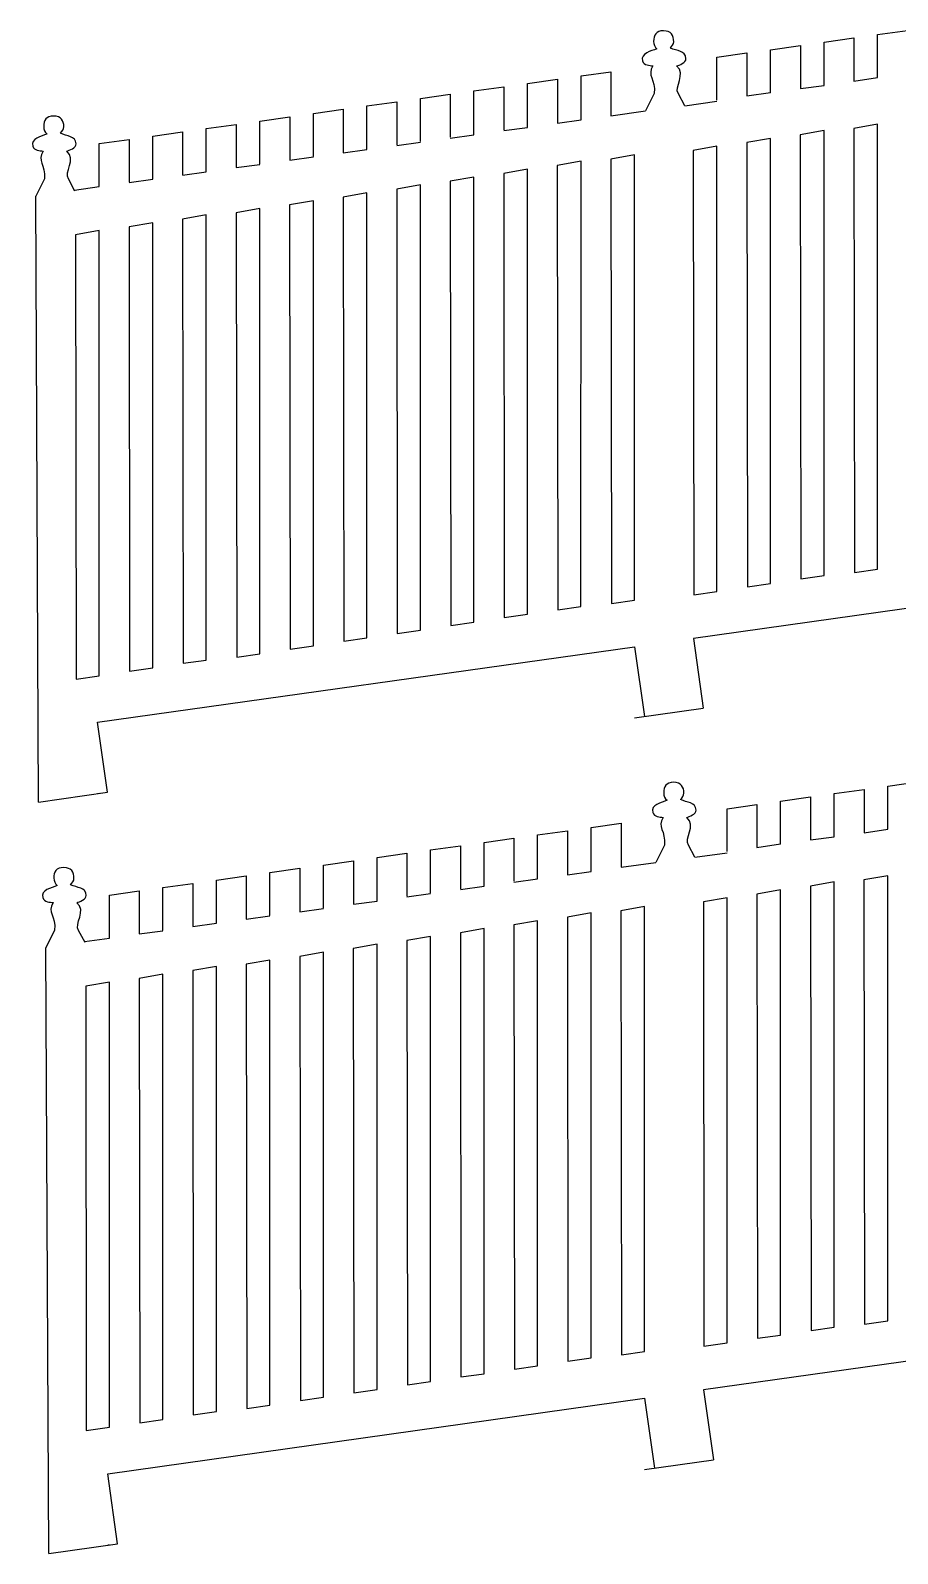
# Model space of a CAD drawing. Extents: x -294 to 276, y -108 to 146.
# Drawn here: x -293.5 to -257.1, y 46.4 to 110.4 of the extents above; entities that cross this region are included whole.
import ezdxf

# ---------------------------------------------------------------- set-up
doc = ezdxf.new("R2010")
doc.units = 0
doc.header["$MEASUREMENT"] = 0
doc.layers.add('OUTLINE', color=7, linetype='CONTINUOUS')

msp = doc.modelspace()

# ---------------------------------------------------------------- linework, layer by layer
at = {"layer": 'OUTLINE', "color": 1}
for points, knots in [([(-266.0627, 107.2113), (-266.0627, 107.2113), (-266.3305, 107.7155), (-266.3305, 107.7155), (-266.3305, 107.7155), (-266.5371, 107.9975), (-265.9795, 108.5493), (-266.4073, 108.8825), (-266.4073, 108.8825), (-266.3019, 108.9179), (-266.0035, 109.0253), (-266.0115, 109.1873), (-266.0115, 109.1873), (-266.0291, 109.5451), (-266.3993, 109.4933), (-266.6671, 109.6367), (-266.6671, 109.6367), (-266.6029, 109.7123), (-266.5255, 109.8045), (-266.5255, 109.9035), (-266.5255, 109.9035), (-266.5255, 110.1629), (-266.6375, 110.3599), (-266.9557, 110.3599), (-266.9557, 110.3599), (-267.2737, 110.3599), (-267.3729, 110.1761), (-267.3729, 109.9167), (-267.3729, 109.9167), (-267.3729, 109.7991), (-267.3195, 109.6653), (-267.2321, 109.6039), (-267.2321, 109.6039), (-267.4765, 109.5035), (-267.9281, 109.4185), (-267.8341, 109.0941), (-267.8341, 109.0941), (-267.7777, 108.8995), (-267.5307, 108.9093), (-267.3989, 108.8841), (-267.3989, 108.8841), (-267.6653, 108.4787), (-267.2779, 108.3289), (-267.3421, 107.7257), (-267.3421, 107.7257), (-267.3421, 107.7257), (-267.7061, 106.9927), (-267.7061, 106.9927)], [0, 0, 0, 0, 0.0769231, 0.0769231, 0.0769231, 0.0769231, 0.1538462, 0.1538462, 0.1538462, 0.1538462, 0.2307692, 0.2307692, 0.2307692, 0.2307692, 0.3076923, 0.3076923, 0.3076923, 0.3076923, 0.3846154, 0.3846154, 0.3846154, 0.3846154, 0.4615385, 0.4615385, 0.4615385, 0.4615385, 0.5384615, 0.5384615, 0.5384615, 0.5384615, 0.6153846, 0.6153846, 0.6153846, 0.6153846, 0.6923077, 0.6923077, 0.6923077, 0.6923077, 0.7692308, 0.7692308, 0.7692308, 0.7692308, 0.8461538, 0.8461538, 0.8461538, 0.8461538, 1, 1, 1, 1]), ([(-260.2149, 108.0677), (-260.2149, 108.0677), (-260.2149, 109.8829), (-260.2149, 109.8829), (-260.2149, 109.8829), (-260.2149, 109.8829), (-258.9621, 110.0587), (-258.9621, 110.0587), (-258.9621, 110.0587), (-258.9621, 110.0587), (-258.9621, 108.2409), (-258.9621, 108.2409)], [0, 0, 0, 0, 0.25, 0.25, 0.25, 0.25, 0.5, 0.5, 0.5, 0.5, 1, 1, 1, 1]), ([(-257.9673, 108.3929), (-257.9673, 108.3929), (-257.9673, 110.1983), (-257.9673, 110.1983), (-257.9673, 110.1983), (-257.9673, 110.1983), (-256.7143, 110.3741), (-256.7143, 110.3741), (-256.7143, 110.3741), (-256.7143, 110.3741), (-256.7143, 108.5517), (-256.7143, 108.5517)], [0, 0, 0, 0, 0.25, 0.25, 0.25, 0.25, 0.5, 0.5, 0.5, 0.5, 1, 1, 1, 1]), ([(-264.7097, 107.4481), (-264.7097, 107.4481), (-264.7097, 109.2523), (-264.7097, 109.2523), (-264.7097, 109.2523), (-264.7097, 109.2523), (-263.4573, 109.4281), (-263.4573, 109.4281), (-263.4573, 109.4281), (-263.4573, 109.4281), (-263.4573, 107.6237), (-263.4573, 107.6237)], [0, 0, 0, 0, 0.25, 0.25, 0.25, 0.25, 0.5, 0.5, 0.5, 0.5, 1, 1, 1, 1]), ([(-262.4623, 107.7569), (-262.4623, 107.7569), (-262.4623, 109.5677), (-262.4623, 109.5677), (-262.4623, 109.5677), (-262.4623, 109.5677), (-261.2097, 109.7435), (-261.2097, 109.7435), (-261.2097, 109.7435), (-261.2097, 109.7435), (-261.2097, 107.9385), (-261.2097, 107.9385)], [0, 0, 0, 0, 0.25, 0.25, 0.25, 0.25, 0.5, 0.5, 0.5, 0.5, 1, 1, 1, 1]), ([(-272.6675, 106.3065), (-272.6675, 106.3065), (-272.6675, 108.1489), (-272.6675, 108.1489), (-272.6675, 108.1489), (-272.6675, 108.1489), (-271.4133, 108.3249), (-271.4133, 108.3249), (-271.4133, 108.3249), (-271.4133, 108.3249), (-271.4133, 106.4799), (-271.4133, 106.4799)], [0, 0, 0, 0, 0.25, 0.25, 0.25, 0.25, 0.5, 0.5, 0.5, 0.5, 1, 1, 1, 1]), ([(-270.4201, 106.6173), (-270.4201, 106.6173), (-270.4201, 108.4643), (-270.4201, 108.4643), (-270.4201, 108.4643), (-270.4201, 108.4643), (-269.1651, 108.6403), (-269.1651, 108.6403), (-269.1651, 108.6403), (-269.1651, 108.6403), (-269.1651, 106.7909), (-269.1651, 106.7909)], [0, 0, 0, 0, 0.25, 0.25, 0.25, 0.25, 0.5, 0.5, 0.5, 0.5, 1, 1, 1, 1]), ([(-277.1625, 105.7117), (-277.1625, 105.7117), (-277.1625, 107.5183), (-277.1625, 107.5183), (-277.1625, 107.5183), (-277.1625, 107.5183), (-275.9091, 107.6941), (-275.9091, 107.6941), (-275.9091, 107.6941), (-275.9091, 107.6941), (-275.9091, 105.8873), (-275.9091, 105.8873)], [0, 0, 0, 0, 0.25, 0.25, 0.25, 0.25, 0.5, 0.5, 0.5, 0.5, 1, 1, 1, 1]), ([(-274.9151, 105.9957), (-274.9151, 105.9957), (-274.9151, 107.8337), (-274.9151, 107.8337), (-274.9151, 107.8337), (-274.9151, 107.8337), (-273.6611, 108.0095), (-273.6611, 108.0095), (-273.6611, 108.0095), (-273.6611, 108.0095), (-273.6611, 106.2023), (-273.6611, 106.2023)], [0, 0, 0, 0, 0.25, 0.25, 0.25, 0.25, 0.5, 0.5, 0.5, 0.5, 1, 1, 1, 1]), ([(-281.6575, 105.0819), (-281.6575, 105.0819), (-281.6575, 106.8877), (-281.6575, 106.8877), (-281.6575, 106.8877), (-281.6575, 106.8877), (-280.4039, 107.0635), (-280.4039, 107.0635), (-280.4039, 107.0635), (-280.4039, 107.0635), (-280.4039, 105.2367), (-280.4039, 105.2367)], [0, 0, 0, 0, 0.25, 0.25, 0.25, 0.25, 0.5, 0.5, 0.5, 0.5, 1, 1, 1, 1]), ([(-279.4099, 105.3741), (-279.4099, 105.3741), (-279.4099, 107.2031), (-279.4099, 107.2031), (-279.4099, 107.2031), (-279.4099, 107.2031), (-278.1559, 107.3789), (-278.1559, 107.3789), (-278.1559, 107.3789), (-278.1559, 107.3789), (-278.1559, 105.5725), (-278.1559, 105.5725)], [0, 0, 0, 0, 0.25, 0.25, 0.25, 0.25, 0.5, 0.5, 0.5, 0.5, 1, 1, 1, 1]), ([(-291.6717, 103.6337), (-291.6717, 103.6337), (-291.9395, 104.1379), (-291.9395, 104.1379), (-291.9395, 104.1379), (-292.1461, 104.4199), (-291.5885, 104.9717), (-292.0163, 105.3049), (-292.0163, 105.3049), (-291.9109, 105.3403), (-291.6125, 105.4477), (-291.6205, 105.6097), (-291.6205, 105.6097), (-291.6381, 105.9675), (-292.0083, 105.9157), (-292.2761, 106.0591), (-292.2761, 106.0591), (-292.2119, 106.1347), (-292.1345, 106.2269), (-292.1345, 106.3259), (-292.1345, 106.3259), (-292.1345, 106.5853), (-292.2465, 106.7823), (-292.5647, 106.7823), (-292.5647, 106.7823), (-292.8827, 106.7823), (-292.9819, 106.5985), (-292.9819, 106.3391), (-292.9819, 106.3391), (-292.9819, 106.2215), (-292.9285, 106.0877), (-292.8411, 106.0263), (-292.8411, 106.0263), (-293.0855, 105.9259), (-293.5371, 105.8409), (-293.4431, 105.5165), (-293.4431, 105.5165), (-293.3867, 105.3219), (-293.1397, 105.3317), (-293.0079, 105.3065), (-293.0079, 105.3065), (-293.2743, 104.9011), (-292.8869, 104.7513), (-292.9511, 104.1481), (-292.9511, 104.1481), (-292.9511, 104.1481), (-293.3151, 103.4151), (-293.3151, 103.4151)], [0, 0, 0, 0, 0.0769231, 0.0769231, 0.0769231, 0.0769231, 0.1538462, 0.1538462, 0.1538462, 0.1538462, 0.2307692, 0.2307692, 0.2307692, 0.2307692, 0.3076923, 0.3076923, 0.3076923, 0.3076923, 0.3846154, 0.3846154, 0.3846154, 0.3846154, 0.4615385, 0.4615385, 0.4615385, 0.4615385, 0.5384615, 0.5384615, 0.5384615, 0.5384615, 0.6153846, 0.6153846, 0.6153846, 0.6153846, 0.6923077, 0.6923077, 0.6923077, 0.6923077, 0.7692308, 0.7692308, 0.7692308, 0.7692308, 0.8461538, 0.8461538, 0.8461538, 0.8461538, 1, 1, 1, 1]), ([(-286.1525, 104.4417), (-286.1525, 104.4417), (-286.1525, 106.2569), (-286.1525, 106.2569), (-286.1525, 106.2569), (-286.1525, 106.2569), (-284.8997, 106.4327), (-284.8997, 106.4327), (-284.8997, 106.4327), (-284.8997, 106.4327), (-284.8997, 104.6149), (-284.8997, 104.6149)], [0, 0, 0, 0, 0.25, 0.25, 0.25, 0.25, 0.5, 0.5, 0.5, 0.5, 1, 1, 1, 1]), ([(-283.9049, 104.7669), (-283.9049, 104.7669), (-283.9049, 106.5723), (-283.9049, 106.5723), (-283.9049, 106.5723), (-283.9049, 106.5723), (-282.6519, 106.7481), (-282.6519, 106.7481), (-282.6519, 106.7481), (-282.6519, 106.7481), (-282.6519, 104.9257), (-282.6519, 104.9257)], [0, 0, 0, 0, 0.25, 0.25, 0.25, 0.25, 0.5, 0.5, 0.5, 0.5, 1, 1, 1, 1]), ([(-261.188, 87.3462), (-261.188, 87.3462), (-261.2107, 105.9975), (-261.2107, 105.9975), (-261.2107, 105.9975), (-261.2107, 105.9975), (-260.2149, 106.1744), (-260.2149, 106.1744), (-260.2149, 106.1744), (-260.2149, 106.1744), (-260.215, 87.4849), (-260.215, 87.4849), (-260.215, 87.4849), (-260.215, 87.4849), (-261.188, 87.3462), (-261.188, 87.3462)], [0, 0, 0, 0, 0.2, 0.2, 0.2, 0.2, 0.4, 0.4, 0.4, 0.4, 0.6, 0.6, 0.6, 0.6, 1, 1, 1, 1]), ([(-258.9404, 87.6108), (-258.9404, 87.6108), (-258.9631, 106.2621), (-258.9631, 106.2621), (-258.9631, 106.2621), (-258.9631, 106.2621), (-257.9673, 106.439), (-257.9673, 106.439), (-257.9673, 106.439), (-257.9673, 106.439), (-257.9674, 87.7495), (-257.9674, 87.7495), (-257.9674, 87.7495), (-257.9674, 87.7495), (-258.9404, 87.6108), (-258.9404, 87.6108)], [0, 0, 0, 0, 0.2, 0.2, 0.2, 0.2, 0.4, 0.4, 0.4, 0.4, 0.6, 0.6, 0.6, 0.6, 1, 1, 1, 1]), ([(-290.6473, 103.8221), (-290.6473, 103.8221), (-290.6473, 105.6263), (-290.6473, 105.6263), (-290.6473, 105.6263), (-290.6473, 105.6263), (-289.3949, 105.8021), (-289.3949, 105.8021), (-289.3949, 105.8021), (-289.3949, 105.8021), (-289.3949, 103.9977), (-289.3949, 103.9977)], [0, 0, 0, 0, 0.25, 0.25, 0.25, 0.25, 0.5, 0.5, 0.5, 0.5, 1, 1, 1, 1]), ([(-288.3999, 104.1309), (-288.3999, 104.1309), (-288.3999, 105.9417), (-288.3999, 105.9417), (-288.3999, 105.9417), (-288.3999, 105.9417), (-287.1473, 106.1175), (-287.1473, 106.1175), (-287.1473, 106.1175), (-287.1473, 106.1175), (-287.1473, 104.3125), (-287.1473, 104.3125)], [0, 0, 0, 0, 0.25, 0.25, 0.25, 0.25, 0.5, 0.5, 0.5, 0.5, 1, 1, 1, 1]), ([(-265.6828, 86.685), (-265.6828, 86.685), (-265.7055, 105.3363), (-265.7055, 105.3363), (-265.7055, 105.3363), (-265.7055, 105.3363), (-264.7097, 105.5132), (-264.7097, 105.5132), (-264.7097, 105.5132), (-264.7097, 105.5132), (-264.7098, 86.8237), (-264.7098, 86.8237), (-264.7098, 86.8237), (-264.7098, 86.8237), (-265.6828, 86.685), (-265.6828, 86.685)], [0, 0, 0, 0, 0.2, 0.2, 0.2, 0.2, 0.4, 0.4, 0.4, 0.4, 0.6, 0.6, 0.6, 0.6, 1, 1, 1, 1]), ([(-263.4354, 87.0156), (-263.4354, 87.0156), (-263.4581, 105.6669), (-263.4581, 105.6669), (-263.4581, 105.6669), (-263.4581, 105.6669), (-262.4623, 105.8438), (-262.4623, 105.8438), (-262.4623, 105.8438), (-262.4623, 105.8438), (-262.4624, 87.1543), (-262.4624, 87.1543), (-262.4624, 87.1543), (-262.4624, 87.1543), (-263.4354, 87.0156), (-263.4354, 87.0156)], [0, 0, 0, 0, 0.2, 0.2, 0.2, 0.2, 0.4, 0.4, 0.4, 0.4, 0.6, 0.6, 0.6, 0.6, 1, 1, 1, 1]), ([(-271.3932, 86.053), (-271.3932, 86.053), (-271.4159, 104.7043), (-271.4159, 104.7043), (-271.4159, 104.7043), (-271.4159, 104.7043), (-270.4201, 104.8812), (-270.4201, 104.8812), (-270.4201, 104.8812), (-270.4201, 104.8812), (-270.4202, 86.1917), (-270.4202, 86.1917), (-270.4202, 86.1917), (-270.4202, 86.1917), (-271.3932, 86.053), (-271.3932, 86.053)], [0, 0, 0, 0, 0.2, 0.2, 0.2, 0.2, 0.4, 0.4, 0.4, 0.4, 0.6, 0.6, 0.6, 0.6, 1, 1, 1, 1]), ([(-269.1456, 86.3176), (-269.1456, 86.3176), (-269.1683, 104.9689), (-269.1683, 104.9689), (-269.1683, 104.9689), (-269.1683, 104.9689), (-268.1725, 105.1458), (-268.1725, 105.1458), (-268.1725, 105.1458), (-268.1725, 105.1458), (-268.1726, 86.4563), (-268.1726, 86.4563), (-268.1726, 86.4563), (-268.1726, 86.4563), (-269.1456, 86.3176), (-269.1456, 86.3176)], [0, 0, 0, 0, 0.2, 0.2, 0.2, 0.2, 0.4, 0.4, 0.4, 0.4, 0.6, 0.6, 0.6, 0.6, 1, 1, 1, 1]), ([(-273.6406, 85.7222), (-273.6406, 85.7222), (-273.6633, 104.3735), (-273.6633, 104.3735), (-273.6633, 104.3735), (-273.6633, 104.3735), (-272.6675, 104.5504), (-272.6675, 104.5504), (-272.6675, 104.5504), (-272.6675, 104.5504), (-272.6676, 85.8609), (-272.6676, 85.8609), (-272.6676, 85.8609), (-272.6676, 85.8609), (-273.6406, 85.7222), (-273.6406, 85.7222)], [0, 0, 0, 0, 0.2, 0.2, 0.2, 0.2, 0.4, 0.4, 0.4, 0.4, 0.6, 0.6, 0.6, 0.6, 1, 1, 1, 1]), ([(-278.1356, 85.0606), (-278.1356, 85.0606), (-278.1583, 103.7119), (-278.1583, 103.7119), (-278.1583, 103.7119), (-278.1583, 103.7119), (-277.1625, 103.8888), (-277.1625, 103.8888), (-277.1625, 103.8888), (-277.1625, 103.8888), (-277.1626, 85.1993), (-277.1626, 85.1993), (-277.1626, 85.1993), (-277.1626, 85.1993), (-278.1356, 85.0606), (-278.1356, 85.0606)], [0, 0, 0, 0, 0.2, 0.2, 0.2, 0.2, 0.4, 0.4, 0.4, 0.4, 0.6, 0.6, 0.6, 0.6, 1, 1, 1, 1]), ([(-275.8882, 85.3914), (-275.8882, 85.3914), (-275.9109, 104.0427), (-275.9109, 104.0427), (-275.9109, 104.0427), (-275.9109, 104.0427), (-274.9151, 104.2196), (-274.9151, 104.2196), (-274.9151, 104.2196), (-274.9151, 104.2196), (-274.9152, 85.5301), (-274.9152, 85.5301), (-274.9152, 85.5301), (-274.9152, 85.5301), (-275.8882, 85.3914), (-275.8882, 85.3914)], [0, 0, 0, 0, 0.2, 0.2, 0.2, 0.2, 0.4, 0.4, 0.4, 0.4, 0.6, 0.6, 0.6, 0.6, 1, 1, 1, 1]), ([(-282.6306, 84.399), (-282.6306, 84.399), (-282.6533, 103.0503), (-282.6533, 103.0503), (-282.6533, 103.0503), (-282.6533, 103.0503), (-281.6575, 103.2272), (-281.6575, 103.2272), (-281.6575, 103.2272), (-281.6575, 103.2272), (-281.6576, 84.5377), (-281.6576, 84.5377), (-281.6576, 84.5377), (-281.6576, 84.5377), (-282.6306, 84.399), (-282.6306, 84.399)], [0, 0, 0, 0, 0.2, 0.2, 0.2, 0.2, 0.4, 0.4, 0.4, 0.4, 0.6, 0.6, 0.6, 0.6, 1, 1, 1, 1]), ([(-280.383, 84.7298), (-280.383, 84.7298), (-280.4057, 103.3811), (-280.4057, 103.3811), (-280.4057, 103.3811), (-280.4057, 103.3811), (-279.4099, 103.558), (-279.4099, 103.558), (-279.4099, 103.558), (-279.4099, 103.558), (-279.41, 84.8685), (-279.41, 84.8685), (-279.41, 84.8685), (-279.41, 84.8685), (-280.383, 84.7298), (-280.383, 84.7298)], [0, 0, 0, 0, 0.2, 0.2, 0.2, 0.2, 0.4, 0.4, 0.4, 0.4, 0.6, 0.6, 0.6, 0.6, 1, 1, 1, 1]), ([(-287.1256, 83.8036), (-287.1256, 83.8036), (-287.1483, 102.4549), (-287.1483, 102.4549), (-287.1483, 102.4549), (-287.1483, 102.4549), (-286.1525, 102.6318), (-286.1525, 102.6318), (-286.1525, 102.6318), (-286.1525, 102.6318), (-286.1526, 83.9423), (-286.1526, 83.9423), (-286.1526, 83.9423), (-286.1526, 83.9423), (-287.1256, 83.8036), (-287.1256, 83.8036)], [0, 0, 0, 0, 0.2, 0.2, 0.2, 0.2, 0.4, 0.4, 0.4, 0.4, 0.6, 0.6, 0.6, 0.6, 1, 1, 1, 1]), ([(-284.878, 84.0682), (-284.878, 84.0682), (-284.9007, 102.7195), (-284.9007, 102.7195), (-284.9007, 102.7195), (-284.9007, 102.7195), (-283.9049, 102.8964), (-283.9049, 102.8964), (-283.9049, 102.8964), (-283.9049, 102.8964), (-283.905, 84.2069), (-283.905, 84.2069), (-283.905, 84.2069), (-283.905, 84.2069), (-284.878, 84.0682), (-284.878, 84.0682)], [0, 0, 0, 0, 0.2, 0.2, 0.2, 0.2, 0.4, 0.4, 0.4, 0.4, 0.6, 0.6, 0.6, 0.6, 1, 1, 1, 1]), ([(-291.6204, 83.1424), (-291.6204, 83.1424), (-291.6431, 101.7937), (-291.6431, 101.7937), (-291.6431, 101.7937), (-291.6431, 101.7937), (-290.6473, 101.9706), (-290.6473, 101.9706), (-290.6473, 101.9706), (-290.6473, 101.9706), (-290.6474, 83.2811), (-290.6474, 83.2811), (-290.6474, 83.2811), (-290.6474, 83.2811), (-291.6204, 83.1424), (-291.6204, 83.1424)], [0, 0, 0, 0, 0.2, 0.2, 0.2, 0.2, 0.4, 0.4, 0.4, 0.4, 0.6, 0.6, 0.6, 0.6, 1, 1, 1, 1]), ([(-289.373, 83.473), (-289.373, 83.473), (-289.3957, 102.1243), (-289.3957, 102.1243), (-289.3957, 102.1243), (-289.3957, 102.1243), (-288.3999, 102.3012), (-288.3999, 102.3012), (-288.3999, 102.3012), (-288.3999, 102.3012), (-288.4, 83.6117), (-288.4, 83.6117), (-288.4, 83.6117), (-288.4, 83.6117), (-289.373, 83.473), (-289.373, 83.473)], [0, 0, 0, 0, 0.2, 0.2, 0.2, 0.2, 0.4, 0.4, 0.4, 0.4, 0.6, 0.6, 0.6, 0.6, 1, 1, 1, 1]), ([(-241.8308, 85.227), (-241.8308, 85.227), (-242.2422, 88.1423), (-242.2422, 88.1423), (-242.2422, 88.1423), (-242.2422, 88.1423), (-265.6967, 84.8459), (-265.6967, 84.8459), (-265.6967, 84.8459), (-265.6967, 84.8459), (-265.2835, 81.9178), (-265.2835, 81.9178)], [0, 0, 0, 0, 0.25, 0.25, 0.25, 0.25, 0.5, 0.5, 0.5, 0.5, 1, 1, 1, 1]), ([(-290.3045, 78.3872), (-290.3045, 78.3872), (-290.7197, 81.3292), (-290.7197, 81.3292), (-290.7197, 81.3292), (-290.7197, 81.3292), (-268.1725, 84.498), (-268.1725, 84.498), (-268.1725, 84.498), (-268.1725, 84.498), (-267.7591, 81.5685), (-267.7591, 81.5685)], [0, 0, 0, 0, 0.25, 0.25, 0.25, 0.25, 0.5, 0.5, 0.5, 0.5, 1, 1, 1, 1]), ([(-265.6371, 75.659), (-265.6371, 75.659), (-265.9049, 76.1632), (-265.9049, 76.1632), (-265.9049, 76.1632), (-266.1115, 76.4452), (-265.5539, 76.997), (-265.9817, 77.3302), (-265.9817, 77.3302), (-265.8763, 77.3656), (-265.5779, 77.473), (-265.5859, 77.635), (-265.5859, 77.635), (-265.6035, 77.9928), (-265.9737, 77.941), (-266.2415, 78.0844), (-266.2415, 78.0844), (-266.1773, 78.16), (-266.0999, 78.2522), (-266.0999, 78.3512), (-266.0999, 78.3512), (-266.0999, 78.6106), (-266.2119, 78.8076), (-266.5301, 78.8076), (-266.5301, 78.8076), (-266.8481, 78.8076), (-266.9473, 78.6238), (-266.9473, 78.3644), (-266.9473, 78.3644), (-266.9473, 78.2468), (-266.8939, 78.113), (-266.8065, 78.0516), (-266.8065, 78.0516), (-267.0509, 77.9512), (-267.5025, 77.8662), (-267.4085, 77.5418), (-267.4085, 77.5418), (-267.3521, 77.3472), (-267.1051, 77.357), (-266.9733, 77.3318), (-266.9733, 77.3318), (-267.2397, 76.9264), (-266.8523, 76.7766), (-266.9165, 76.1734), (-266.9165, 76.1734), (-266.9165, 76.1734), (-267.2805, 75.4404), (-267.2805, 75.4404)], [0, 0, 0, 0, 0.0769231, 0.0769231, 0.0769231, 0.0769231, 0.1538462, 0.1538462, 0.1538462, 0.1538462, 0.2307692, 0.2307692, 0.2307692, 0.2307692, 0.3076923, 0.3076923, 0.3076923, 0.3076923, 0.3846154, 0.3846154, 0.3846154, 0.3846154, 0.4615385, 0.4615385, 0.4615385, 0.4615385, 0.5384615, 0.5384615, 0.5384615, 0.5384615, 0.6153846, 0.6153846, 0.6153846, 0.6153846, 0.6923077, 0.6923077, 0.6923077, 0.6923077, 0.7692308, 0.7692308, 0.7692308, 0.7692308, 0.8461538, 0.8461538, 0.8461538, 0.8461538, 1, 1, 1, 1]), ([(-257.5417, 76.8406), (-257.5417, 76.8406), (-257.5417, 78.646), (-257.5417, 78.646), (-257.5417, 78.646), (-257.5417, 78.646), (-256.2887, 78.8218), (-256.2887, 78.8218), (-256.2887, 78.8218), (-256.2887, 78.8218), (-256.2887, 76.9994), (-256.2887, 76.9994)], [0, 0, 0, 0, 0.25, 0.25, 0.25, 0.25, 0.5, 0.5, 0.5, 0.5, 1, 1, 1, 1]), ([(-262.0367, 76.2046), (-262.0367, 76.2046), (-262.0367, 78.0154), (-262.0367, 78.0154), (-262.0367, 78.0154), (-262.0367, 78.0154), (-260.7841, 78.1912), (-260.7841, 78.1912), (-260.7841, 78.1912), (-260.7841, 78.1912), (-260.7841, 76.3862), (-260.7841, 76.3862)], [0, 0, 0, 0, 0.25, 0.25, 0.25, 0.25, 0.5, 0.5, 0.5, 0.5, 1, 1, 1, 1]), ([(-259.7893, 76.5154), (-259.7893, 76.5154), (-259.7893, 78.3306), (-259.7893, 78.3306), (-259.7893, 78.3306), (-259.7893, 78.3306), (-258.5365, 78.5064), (-258.5365, 78.5064), (-258.5365, 78.5064), (-258.5365, 78.5064), (-258.5365, 76.6886), (-258.5365, 76.6886)], [0, 0, 0, 0, 0.25, 0.25, 0.25, 0.25, 0.5, 0.5, 0.5, 0.5, 1, 1, 1, 1]), ([(-264.2841, 75.8958), (-264.2841, 75.8958), (-264.2841, 77.7), (-264.2841, 77.7), (-264.2841, 77.7), (-264.2841, 77.7), (-263.0317, 77.8758), (-263.0317, 77.8758), (-263.0317, 77.8758), (-263.0317, 77.8758), (-263.0317, 76.0714), (-263.0317, 76.0714)], [0, 0, 0, 0, 0.25, 0.25, 0.25, 0.25, 0.5, 0.5, 0.5, 0.5, 1, 1, 1, 1]), ([(-272.2419, 74.7542), (-272.2419, 74.7542), (-272.2419, 76.5966), (-272.2419, 76.5966), (-272.2419, 76.5966), (-272.2419, 76.5966), (-270.9877, 76.7726), (-270.9877, 76.7726), (-270.9877, 76.7726), (-270.9877, 76.7726), (-270.9877, 74.9276), (-270.9877, 74.9276)], [0, 0, 0, 0, 0.25, 0.25, 0.25, 0.25, 0.5, 0.5, 0.5, 0.5, 1, 1, 1, 1]), ([(-269.9945, 75.065), (-269.9945, 75.065), (-269.9945, 76.912), (-269.9945, 76.912), (-269.9945, 76.912), (-269.9945, 76.912), (-268.7395, 77.088), (-268.7395, 77.088), (-268.7395, 77.088), (-268.7395, 77.088), (-268.7395, 75.2386), (-268.7395, 75.2386)], [0, 0, 0, 0, 0.25, 0.25, 0.25, 0.25, 0.5, 0.5, 0.5, 0.5, 1, 1, 1, 1]), ([(-276.7369, 74.1594), (-276.7369, 74.1594), (-276.7369, 75.966), (-276.7369, 75.966), (-276.7369, 75.966), (-276.7369, 75.966), (-275.4835, 76.1418), (-275.4835, 76.1418), (-275.4835, 76.1418), (-275.4835, 76.1418), (-275.4835, 74.335), (-275.4835, 74.335)], [0, 0, 0, 0, 0.25, 0.25, 0.25, 0.25, 0.5, 0.5, 0.5, 0.5, 1, 1, 1, 1]), ([(-274.4895, 74.4434), (-274.4895, 74.4434), (-274.4895, 76.2814), (-274.4895, 76.2814), (-274.4895, 76.2814), (-274.4895, 76.2814), (-273.2355, 76.4572), (-273.2355, 76.4572), (-273.2355, 76.4572), (-273.2355, 76.4572), (-273.2355, 74.65), (-273.2355, 74.65)], [0, 0, 0, 0, 0.25, 0.25, 0.25, 0.25, 0.5, 0.5, 0.5, 0.5, 1, 1, 1, 1]), ([(-281.2319, 73.5296), (-281.2319, 73.5296), (-281.2319, 75.3354), (-281.2319, 75.3354), (-281.2319, 75.3354), (-281.2319, 75.3354), (-279.9783, 75.5112), (-279.9783, 75.5112), (-279.9783, 75.5112), (-279.9783, 75.5112), (-279.9783, 73.6844), (-279.9783, 73.6844)], [0, 0, 0, 0, 0.25, 0.25, 0.25, 0.25, 0.5, 0.5, 0.5, 0.5, 1, 1, 1, 1]), ([(-278.9843, 73.8218), (-278.9843, 73.8218), (-278.9843, 75.6508), (-278.9843, 75.6508), (-278.9843, 75.6508), (-278.9843, 75.6508), (-277.7303, 75.8266), (-277.7303, 75.8266), (-277.7303, 75.8266), (-277.7303, 75.8266), (-277.7303, 74.0202), (-277.7303, 74.0202)], [0, 0, 0, 0, 0.25, 0.25, 0.25, 0.25, 0.5, 0.5, 0.5, 0.5, 1, 1, 1, 1]), ([(-291.2461, 72.0814), (-291.2461, 72.0814), (-291.5139, 72.5856), (-291.5139, 72.5856), (-291.5139, 72.5856), (-291.7205, 72.8676), (-291.1629, 73.4194), (-291.5907, 73.7526), (-291.5907, 73.7526), (-291.4853, 73.788), (-291.1869, 73.8954), (-291.1949, 74.0574), (-291.1949, 74.0574), (-291.2125, 74.4152), (-291.5827, 74.3634), (-291.8505, 74.5068), (-291.8505, 74.5068), (-291.7863, 74.5824), (-291.7089, 74.6746), (-291.7089, 74.7736), (-291.7089, 74.7736), (-291.7089, 75.033), (-291.8209, 75.23), (-292.1391, 75.23), (-292.1391, 75.23), (-292.4571, 75.23), (-292.5563, 75.0462), (-292.5563, 74.7868), (-292.5563, 74.7868), (-292.5563, 74.6692), (-292.5029, 74.5354), (-292.4155, 74.474), (-292.4155, 74.474), (-292.6599, 74.3736), (-293.1115, 74.2886), (-293.0175, 73.9642), (-293.0175, 73.9642), (-292.9611, 73.7696), (-292.7141, 73.7794), (-292.5823, 73.7542), (-292.5823, 73.7542), (-292.8487, 73.3488), (-292.4613, 73.199), (-292.5255, 72.5958), (-292.5255, 72.5958), (-292.5255, 72.5958), (-292.8895, 71.8628), (-292.8895, 71.8628)], [0, 0, 0, 0, 0.0769231, 0.0769231, 0.0769231, 0.0769231, 0.1538462, 0.1538462, 0.1538462, 0.1538462, 0.2307692, 0.2307692, 0.2307692, 0.2307692, 0.3076923, 0.3076923, 0.3076923, 0.3076923, 0.3846154, 0.3846154, 0.3846154, 0.3846154, 0.4615385, 0.4615385, 0.4615385, 0.4615385, 0.5384615, 0.5384615, 0.5384615, 0.5384615, 0.6153846, 0.6153846, 0.6153846, 0.6153846, 0.6923077, 0.6923077, 0.6923077, 0.6923077, 0.7692308, 0.7692308, 0.7692308, 0.7692308, 0.8461538, 0.8461538, 0.8461538, 0.8461538, 1, 1, 1, 1]), ([(-285.7269, 72.8894), (-285.7269, 72.8894), (-285.7269, 74.7046), (-285.7269, 74.7046), (-285.7269, 74.7046), (-285.7269, 74.7046), (-284.4741, 74.8804), (-284.4741, 74.8804), (-284.4741, 74.8804), (-284.4741, 74.8804), (-284.4741, 73.0626), (-284.4741, 73.0626)], [0, 0, 0, 0, 0.25, 0.25, 0.25, 0.25, 0.5, 0.5, 0.5, 0.5, 1, 1, 1, 1]), ([(-283.4793, 73.2146), (-283.4793, 73.2146), (-283.4793, 75.02), (-283.4793, 75.02), (-283.4793, 75.02), (-283.4793, 75.02), (-282.2263, 75.1958), (-282.2263, 75.1958), (-282.2263, 75.1958), (-282.2263, 75.1958), (-282.2263, 73.3734), (-282.2263, 73.3734)], [0, 0, 0, 0, 0.25, 0.25, 0.25, 0.25, 0.5, 0.5, 0.5, 0.5, 1, 1, 1, 1]), ([(-258.5148, 56.0585), (-258.5148, 56.0585), (-258.5375, 74.7098), (-258.5375, 74.7098), (-258.5375, 74.7098), (-258.5375, 74.7098), (-257.5417, 74.8867), (-257.5417, 74.8867), (-257.5417, 74.8867), (-257.5417, 74.8867), (-257.5418, 56.1972), (-257.5418, 56.1972), (-257.5418, 56.1972), (-257.5418, 56.1972), (-258.5148, 56.0585), (-258.5148, 56.0585)], [0, 0, 0, 0, 0.2, 0.2, 0.2, 0.2, 0.4, 0.4, 0.4, 0.4, 0.6, 0.6, 0.6, 0.6, 1, 1, 1, 1]), ([(-290.2217, 72.2698), (-290.2217, 72.2698), (-290.2217, 74.074), (-290.2217, 74.074), (-290.2217, 74.074), (-290.2217, 74.074), (-288.9693, 74.2498), (-288.9693, 74.2498), (-288.9693, 74.2498), (-288.9693, 74.2498), (-288.9693, 72.4454), (-288.9693, 72.4454)], [0, 0, 0, 0, 0.25, 0.25, 0.25, 0.25, 0.5, 0.5, 0.5, 0.5, 1, 1, 1, 1]), ([(-287.9743, 72.5786), (-287.9743, 72.5786), (-287.9743, 74.3894), (-287.9743, 74.3894), (-287.9743, 74.3894), (-287.9743, 74.3894), (-286.7217, 74.5652), (-286.7217, 74.5652), (-286.7217, 74.5652), (-286.7217, 74.5652), (-286.7217, 72.7602), (-286.7217, 72.7602)], [0, 0, 0, 0, 0.25, 0.25, 0.25, 0.25, 0.5, 0.5, 0.5, 0.5, 1, 1, 1, 1]), ([(-263.0098, 55.4633), (-263.0098, 55.4633), (-263.0325, 74.1146), (-263.0325, 74.1146), (-263.0325, 74.1146), (-263.0325, 74.1146), (-262.0367, 74.2915), (-262.0367, 74.2915), (-262.0367, 74.2915), (-262.0367, 74.2915), (-262.0368, 55.602), (-262.0368, 55.602), (-262.0368, 55.602), (-262.0368, 55.602), (-263.0098, 55.4633), (-263.0098, 55.4633)], [0, 0, 0, 0, 0.2, 0.2, 0.2, 0.2, 0.4, 0.4, 0.4, 0.4, 0.6, 0.6, 0.6, 0.6, 1, 1, 1, 1]), ([(-260.7624, 55.7939), (-260.7624, 55.7939), (-260.7851, 74.4452), (-260.7851, 74.4452), (-260.7851, 74.4452), (-260.7851, 74.4452), (-259.7893, 74.6221), (-259.7893, 74.6221), (-259.7893, 74.6221), (-259.7893, 74.6221), (-259.7894, 55.9326), (-259.7894, 55.9326), (-259.7894, 55.9326), (-259.7894, 55.9326), (-260.7624, 55.7939), (-260.7624, 55.7939)], [0, 0, 0, 0, 0.2, 0.2, 0.2, 0.2, 0.4, 0.4, 0.4, 0.4, 0.6, 0.6, 0.6, 0.6, 1, 1, 1, 1]), ([(-268.72, 54.7653), (-268.72, 54.7653), (-268.7427, 73.4166), (-268.7427, 73.4166), (-268.7427, 73.4166), (-268.7427, 73.4166), (-267.7469, 73.5935), (-267.7469, 73.5935), (-267.7469, 73.5935), (-267.7469, 73.5935), (-267.747, 54.904), (-267.747, 54.904), (-267.747, 54.904), (-267.747, 54.904), (-268.72, 54.7653), (-268.72, 54.7653)], [0, 0, 0, 0, 0.2, 0.2, 0.2, 0.2, 0.4, 0.4, 0.4, 0.4, 0.6, 0.6, 0.6, 0.6, 1, 1, 1, 1]), ([(-265.2572, 55.1327), (-265.2572, 55.1327), (-265.2799, 73.784), (-265.2799, 73.784), (-265.2799, 73.784), (-265.2799, 73.784), (-264.2841, 73.9609), (-264.2841, 73.9609), (-264.2841, 73.9609), (-264.2841, 73.9609), (-264.2842, 55.2714), (-264.2842, 55.2714), (-264.2842, 55.2714), (-264.2842, 55.2714), (-265.2572, 55.1327), (-265.2572, 55.1327)], [0, 0, 0, 0, 0.2, 0.2, 0.2, 0.2, 0.4, 0.4, 0.4, 0.4, 0.6, 0.6, 0.6, 0.6, 1, 1, 1, 1]), ([(-273.215, 54.1699), (-273.215, 54.1699), (-273.2377, 72.8212), (-273.2377, 72.8212), (-273.2377, 72.8212), (-273.2377, 72.8212), (-272.2419, 72.9981), (-272.2419, 72.9981), (-272.2419, 72.9981), (-272.2419, 72.9981), (-272.242, 54.3086), (-272.242, 54.3086), (-272.242, 54.3086), (-272.242, 54.3086), (-273.215, 54.1699), (-273.215, 54.1699)], [0, 0, 0, 0, 0.2, 0.2, 0.2, 0.2, 0.4, 0.4, 0.4, 0.4, 0.6, 0.6, 0.6, 0.6, 1, 1, 1, 1]), ([(-270.9676, 54.5007), (-270.9676, 54.5007), (-270.9903, 73.152), (-270.9903, 73.152), (-270.9903, 73.152), (-270.9903, 73.152), (-269.9945, 73.3289), (-269.9945, 73.3289), (-269.9945, 73.3289), (-269.9945, 73.3289), (-269.9946, 54.6394), (-269.9946, 54.6394), (-269.9946, 54.6394), (-269.9946, 54.6394), (-270.9676, 54.5007), (-270.9676, 54.5007)], [0, 0, 0, 0, 0.2, 0.2, 0.2, 0.2, 0.4, 0.4, 0.4, 0.4, 0.6, 0.6, 0.6, 0.6, 1, 1, 1, 1]), ([(-277.71, 53.5083), (-277.71, 53.5083), (-277.7327, 72.1596), (-277.7327, 72.1596), (-277.7327, 72.1596), (-277.7327, 72.1596), (-276.7369, 72.3365), (-276.7369, 72.3365), (-276.7369, 72.3365), (-276.7369, 72.3365), (-276.737, 53.647), (-276.737, 53.647), (-276.737, 53.647), (-276.737, 53.647), (-277.71, 53.5083), (-277.71, 53.5083)], [0, 0, 0, 0, 0.2, 0.2, 0.2, 0.2, 0.4, 0.4, 0.4, 0.4, 0.6, 0.6, 0.6, 0.6, 1, 1, 1, 1]), ([(-275.4626, 53.8391), (-275.4626, 53.8391), (-275.4853, 72.4904), (-275.4853, 72.4904), (-275.4853, 72.4904), (-275.4853, 72.4904), (-274.4895, 72.6673), (-274.4895, 72.6673), (-274.4895, 72.6673), (-274.4895, 72.6673), (-274.4896, 53.9778), (-274.4896, 53.9778), (-274.4896, 53.9778), (-274.4896, 53.9778), (-275.4626, 53.8391), (-275.4626, 53.8391)], [0, 0, 0, 0, 0.2, 0.2, 0.2, 0.2, 0.4, 0.4, 0.4, 0.4, 0.6, 0.6, 0.6, 0.6, 1, 1, 1, 1]), ([(-282.205, 52.8467), (-282.205, 52.8467), (-282.2277, 71.498), (-282.2277, 71.498), (-282.2277, 71.498), (-282.2277, 71.498), (-281.2319, 71.6749), (-281.2319, 71.6749), (-281.2319, 71.6749), (-281.2319, 71.6749), (-281.232, 52.9854), (-281.232, 52.9854), (-281.232, 52.9854), (-281.232, 52.9854), (-282.205, 52.8467), (-282.205, 52.8467)], [0, 0, 0, 0, 0.2, 0.2, 0.2, 0.2, 0.4, 0.4, 0.4, 0.4, 0.6, 0.6, 0.6, 0.6, 1, 1, 1, 1]), ([(-279.9574, 53.1775), (-279.9574, 53.1775), (-279.9801, 71.8288), (-279.9801, 71.8288), (-279.9801, 71.8288), (-279.9801, 71.8288), (-278.9843, 72.0057), (-278.9843, 72.0057), (-278.9843, 72.0057), (-278.9843, 72.0057), (-278.9844, 53.3162), (-278.9844, 53.3162), (-278.9844, 53.3162), (-278.9844, 53.3162), (-279.9574, 53.1775), (-279.9574, 53.1775)], [0, 0, 0, 0, 0.2, 0.2, 0.2, 0.2, 0.4, 0.4, 0.4, 0.4, 0.6, 0.6, 0.6, 0.6, 1, 1, 1, 1]), ([(-286.7, 52.2513), (-286.7, 52.2513), (-286.7227, 70.9026), (-286.7227, 70.9026), (-286.7227, 70.9026), (-286.7227, 70.9026), (-285.7269, 71.0795), (-285.7269, 71.0795), (-285.7269, 71.0795), (-285.7269, 71.0795), (-285.727, 52.39), (-285.727, 52.39), (-285.727, 52.39), (-285.727, 52.39), (-286.7, 52.2513), (-286.7, 52.2513)], [0, 0, 0, 0, 0.2, 0.2, 0.2, 0.2, 0.4, 0.4, 0.4, 0.4, 0.6, 0.6, 0.6, 0.6, 1, 1, 1, 1]), ([(-284.4524, 52.5159), (-284.4524, 52.5159), (-284.4751, 71.1672), (-284.4751, 71.1672), (-284.4751, 71.1672), (-284.4751, 71.1672), (-283.4793, 71.3441), (-283.4793, 71.3441), (-283.4793, 71.3441), (-283.4793, 71.3441), (-283.4794, 52.6546), (-283.4794, 52.6546), (-283.4794, 52.6546), (-283.4794, 52.6546), (-284.4524, 52.5159), (-284.4524, 52.5159)], [0, 0, 0, 0, 0.2, 0.2, 0.2, 0.2, 0.4, 0.4, 0.4, 0.4, 0.6, 0.6, 0.6, 0.6, 1, 1, 1, 1]), ([(-291.1948, 51.5901), (-291.1948, 51.5901), (-291.2175, 70.2414), (-291.2175, 70.2414), (-291.2175, 70.2414), (-291.2175, 70.2414), (-290.2217, 70.4183), (-290.2217, 70.4183), (-290.2217, 70.4183), (-290.2217, 70.4183), (-290.2218, 51.7288), (-290.2218, 51.7288), (-290.2218, 51.7288), (-290.2218, 51.7288), (-291.1948, 51.5901), (-291.1948, 51.5901)], [0, 0, 0, 0, 0.2, 0.2, 0.2, 0.2, 0.4, 0.4, 0.4, 0.4, 0.6, 0.6, 0.6, 0.6, 1, 1, 1, 1]), ([(-288.9474, 51.9207), (-288.9474, 51.9207), (-288.9701, 70.572), (-288.9701, 70.572), (-288.9701, 70.572), (-288.9701, 70.572), (-287.9743, 70.7489), (-287.9743, 70.7489), (-287.9743, 70.7489), (-287.9743, 70.7489), (-287.9744, 52.0594), (-287.9744, 52.0594), (-287.9744, 52.0594), (-287.9744, 52.0594), (-288.9474, 51.9207), (-288.9474, 51.9207)], [0, 0, 0, 0, 0.2, 0.2, 0.2, 0.2, 0.4, 0.4, 0.4, 0.4, 0.6, 0.6, 0.6, 0.6, 1, 1, 1, 1]), ([(-241.4052, 53.6747), (-241.4052, 53.6747), (-241.8166, 56.59), (-241.8166, 56.59), (-241.8166, 56.59), (-241.8166, 56.59), (-265.2711, 53.2936), (-265.2711, 53.2936), (-265.2711, 53.2936), (-265.2711, 53.2936), (-264.8579, 50.3655), (-264.8579, 50.3655)], [0, 0, 0, 0, 0.25, 0.25, 0.25, 0.25, 0.5, 0.5, 0.5, 0.5, 1, 1, 1, 1]), ([(-289.8789, 46.8349), (-289.8789, 46.8349), (-290.2941, 49.7769), (-290.2941, 49.7769), (-290.2941, 49.7769), (-290.2941, 49.7769), (-267.7469, 52.9457), (-267.7469, 52.9457), (-267.7469, 52.9457), (-267.7469, 52.9457), (-267.3335, 50.0162), (-267.3335, 50.0162)], [0, 0, 0, 0, 0.25, 0.25, 0.25, 0.25, 0.5, 0.5, 0.5, 0.5, 1, 1, 1, 1])]:
    msp.add_open_spline(points, degree=3, knots=knots, dxfattribs=at)
for points in [[(-258.9621, 108.2409), (-258.9621, 108.2409), (-257.9673, 108.3929), (-257.9673, 108.3929)], [(-263.4573, 107.6237), (-263.4573, 107.6237), (-262.4623, 107.7715), (-262.4623, 107.7715)], [(-261.2097, 107.9385), (-261.2097, 107.9385), (-260.2149, 108.0677), (-260.2149, 108.0677)], [(-269.1651, 106.7907), (-269.1651, 106.7907), (-267.7061, 106.9927), (-267.7061, 106.9927)], [(-266.0627, 107.2113), (-266.0627, 107.2113), (-264.7097, 107.4041), (-264.7097, 107.4041)], [(-273.6611, 106.1687), (-273.6611, 106.1687), (-272.6673, 106.3061), (-272.6673, 106.3061)], [(-271.4133, 106.4797), (-271.4133, 106.4797), (-270.4199, 106.6169), (-270.4199, 106.6169)], [(-278.1559, 105.5473), (-278.1559, 105.5473), (-277.1625, 105.6845), (-277.1625, 105.6845)], [(-275.9091, 105.8579), (-275.9091, 105.8579), (-274.9149, 105.9953), (-274.9149, 105.9953)], [(-282.6519, 104.9257), (-282.6519, 104.9257), (-281.6575, 105.0631), (-281.6575, 105.0631)], [(-280.4039, 105.2365), (-280.4039, 105.2365), (-279.4097, 105.3739), (-279.4097, 105.3739)], [(-287.1473, 104.3041), (-287.1473, 104.3041), (-286.1523, 104.4415), (-286.1523, 104.4415)], [(-284.8997, 104.6149), (-284.8997, 104.6149), (-283.9047, 104.7523), (-283.9047, 104.7523)], [(-291.6939, 103.6755), (-291.6939, 103.6755), (-290.6469, 103.8201), (-290.6469, 103.8201)], [(-289.3949, 103.9933), (-289.3949, 103.9933), (-288.3999, 104.1307), (-288.3999, 104.1307)], [(-293.1959, 77.9793), (-293.1959, 77.9793), (-293.3151, 103.4151), (-293.3151, 103.4151)], [(-268.1725, 81.5102), (-268.1725, 81.5102), (-265.2835, 81.9178), (-265.2835, 81.9178)], [(-293.1961, 77.9793), (-293.1961, 77.9793), (-290.3045, 78.3873), (-290.3045, 78.3873)], [(-290.7197, 78.3393), (-290.7197, 78.3393), (-290.6473, 78.3493), (-290.6473, 78.3493)], [(-258.5365, 76.6886), (-258.5365, 76.6886), (-257.5417, 76.8406), (-257.5417, 76.8406)], [(-263.0317, 76.0714), (-263.0317, 76.0714), (-262.0367, 76.2192), (-262.0367, 76.2192)], [(-260.7841, 76.3862), (-260.7841, 76.3862), (-259.7893, 76.5154), (-259.7893, 76.5154)], [(-265.6371, 75.659), (-265.6371, 75.659), (-264.2841, 75.8518), (-264.2841, 75.8518)], [(-270.9877, 74.9274), (-270.9877, 74.9274), (-269.9943, 75.0646), (-269.9943, 75.0646)], [(-268.7395, 75.2384), (-268.7395, 75.2384), (-267.2805, 75.4404), (-267.2805, 75.4404)], [(-275.4835, 74.3056), (-275.4835, 74.3056), (-274.4893, 74.443), (-274.4893, 74.443)], [(-273.2355, 74.6164), (-273.2355, 74.6164), (-272.2417, 74.7538), (-272.2417, 74.7538)], [(-279.9783, 73.6842), (-279.9783, 73.6842), (-278.9841, 73.8216), (-278.9841, 73.8216)], [(-277.7303, 73.995), (-277.7303, 73.995), (-276.7369, 74.1322), (-276.7369, 74.1322)], [(-284.4741, 73.0626), (-284.4741, 73.0626), (-283.4791, 73.2), (-283.4791, 73.2)], [(-282.2263, 73.3734), (-282.2263, 73.3734), (-281.2319, 73.5108), (-281.2319, 73.5108)], [(-291.2683, 72.1232), (-291.2683, 72.1232), (-290.2213, 72.2678), (-290.2213, 72.2678)], [(-288.9693, 72.441), (-288.9693, 72.441), (-287.9743, 72.5784), (-287.9743, 72.5784)], [(-286.7217, 72.7518), (-286.7217, 72.7518), (-285.7267, 72.8892), (-285.7267, 72.8892)], [(-292.7703, 46.427), (-292.7703, 46.427), (-292.8895, 71.8628), (-292.8895, 71.8628)], [(-267.7469, 49.9579), (-267.7469, 49.9579), (-264.8579, 50.3655), (-264.8579, 50.3655)], [(-292.7705, 46.427), (-292.7705, 46.427), (-289.8789, 46.835), (-289.8789, 46.835)], [(-290.2941, 46.787), (-290.2941, 46.787), (-290.2217, 46.797), (-290.2217, 46.797)]]:
    msp.add_open_spline(points, degree=3, dxfattribs=at)

doc.saveas('drawing.dxf')
